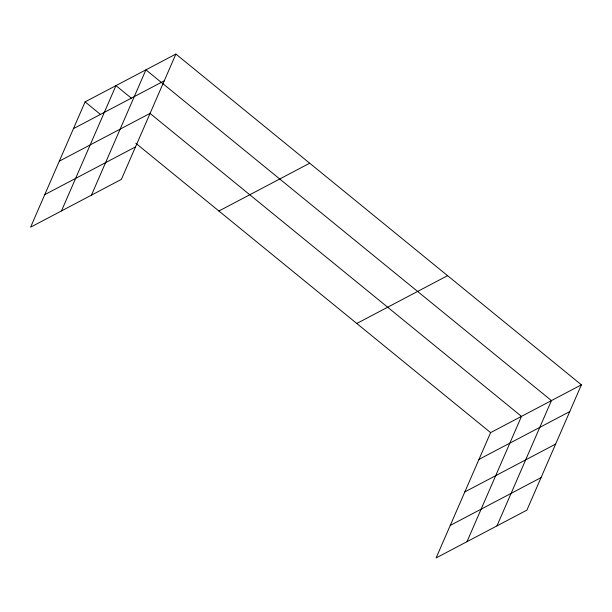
<?xml version="1.0" encoding="UTF-8"?>
<svg xmlns="http://www.w3.org/2000/svg" width="612" height="612" viewBox="0 0 612 612"><rect width="100%" height="100%" fill="white"/><g stroke="black" fill="none" stroke-linecap="round" stroke-linejoin="round"><path stroke-width="0.92" d="M175.881 54.07L85.091 101.875L30.6 227.182L121.39 179.377L175.881 54.07L581.4 384.818L526.909 510.125L436.119 557.93L490.61 432.623L581.4 384.818M61.468 210.933L115.959 85.619L131.396 98.211M91.433 195.159L145.916 69.844L551.435 400.592L496.952 525.899M466.987 541.681L521.478 416.367L149.779 113.205M73.448 128.642L164.238 80.838M59.31 161.163L150.101 113.358M44.737 194.67L135.535 146.865M218.905 211.018L309.703 163.213M356.788 323.473L447.579 275.668M478.967 459.39L569.757 411.585M464.829 491.91L555.62 444.105M450.256 525.41L541.054 477.605M85.091 101.875L100.529 114.467M135.818 143.254L490.61 432.623"/></g></svg>
